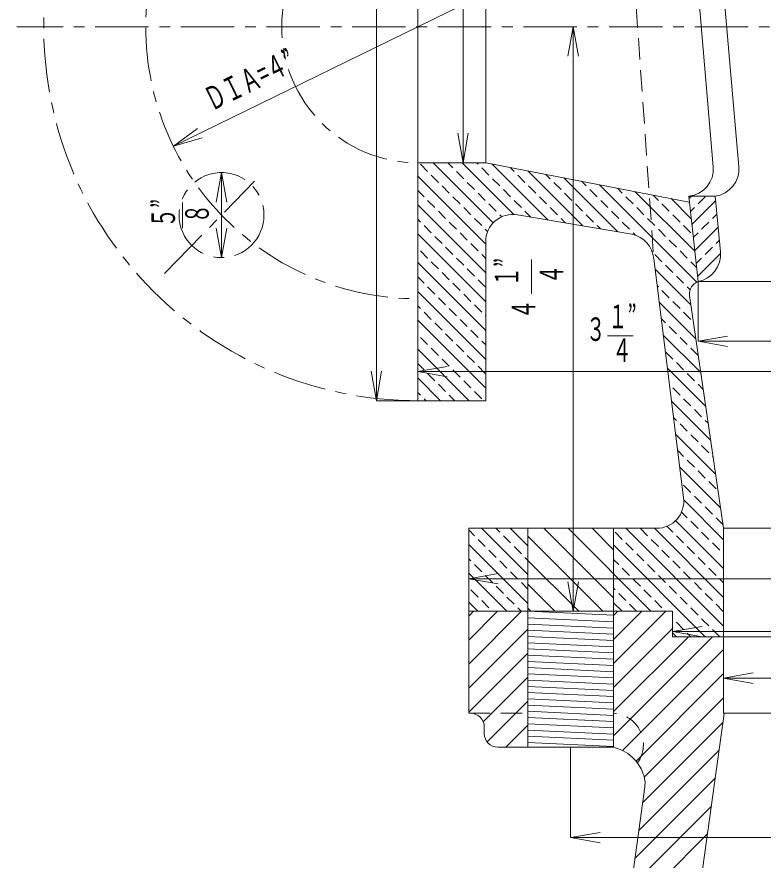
# Model space of a CAD drawing. Units: millimetres, scale not verified. Extents: x -574 to 574, y -406 to 12973.
# Drawn here: x -330.6 to -191.2, y -24.4 to 133.1 of the extents above; entities that cross this region are included whole.
import ezdxf
from ezdxf.enums import TextEntityAlignment as Align

# ---------------------------------------------------------------- set-up
doc = ezdxf.new("R2010")
doc.units = ezdxf.units.MM
doc.header["$LTSCALE"] = 2
doc.linetypes.add('CHAIN1', pattern=[8, 5, -1, 1, -1])
doc.linetypes.add('DASHED2', pattern=[3, 2, -1])
for name, color, linetype, lineweight in [('0-0_0', 3, 'Continuous', 18), ('0-1_芯', 4, 'CHAIN1', 18), ('0-2_寸法', 2, 'Continuous', 18)]:
    doc.layers.add(name, color=color, linetype=linetype, lineweight=lineweight)
doc.styles.add('ＭＳ ゴシック', font='')
doc.styles.get('ＭＳ ゴシック').set_extended_font_data('MS Gothic')

msp = doc.modelspace()

# ---------------------------------------------------------------- linework, layer by layer
at = {"layer": '0-0_0'}
for p, q in [((-255.771, 201.057), (-255.771, 61.357)), ((-200.466, 159.401), (-195.77, 105.065)), ((-205.199, 158.864), (-200.55, 105.065)), ((-243.071, 156.607), (-243.071, 105.807)), ((-255.771, 105.807), (-243.071, 105.807)), ((-241.652, 94.597), (-252.861, 105.807)), ((-249.2, 104.839), (-250.167, 105.807)), ((-237.818, 96.152), (-247.473, 105.807)), ((-244.485, 105.513), (-244.779, 105.807)), ((-243.071, 105.807), (-205.039, 98.451)), ((-231.382, 95.104), (-241.848, 105.57)), ((-253.914, 104.166), (-255.261, 105.513)), ((-247.179, 102.819), (-248.526, 104.166)), ((-242.464, 103.492), (-243.811, 104.839)), ((-237.75, 104.166), (-238.508, 104.924)), ((-224.89, 94), (-235.168, 104.278)), ((-243.071, 90.628), (-255.771, 103.328)), ((-251.894, 102.145), (-253.241, 103.492)), ((-240.444, 101.472), (-241.791, 102.819)), ((-235.729, 102.145), (-237.076, 103.492)), ((-231.014, 102.819), (-231.828, 103.632)), ((-218.397, 92.896), (-228.488, 102.986)), ((-249.873, 100.125), (-251.22, 101.472)), ((-245.158, 100.798), (-246.505, 102.145)), ((-233.709, 100.125), (-235.056, 101.472)), ((-228.994, 100.798), (-230.341, 102.145)), ((-224.279, 101.472), (-225.148, 102.34)), ((-203.637, 83.523), (-221.808, 101.694)), ((-217.544, 100.125), (-218.468, 101.048)), ((-254.588, 99.451), (-255.771, 100.634)), ((-247.852, 98.104), (-249.2, 99.451)), ((-243.138, 98.778), (-244.485, 100.125)), ((-238.423, 99.451), (-239.77, 100.798)), ((-231.688, 98.104), (-233.035, 99.451)), ((-226.973, 98.778), (-228.32, 100.125)), ((-222.259, 99.451), (-223.606, 100.798)), ((-215.524, 98.104), (-216.871, 99.451)), ((-204.008, 89.283), (-215.127, 100.402)), ((-210.809, 98.778), (-211.787, 99.756)), ((-205.144, 99.548), (-203.383, 83.634)), ((-205.144, 99.548), (-200.22, 99.548)), ((-205.095, 99.104), (-204.651, 99.548)), ((-203.4, 98.104), (-202.053, 99.451)), ((-200.22, 99.548), (-199.226, 89.145)), ((-243.071, 85.24), (-255.771, 97.94)), ((-252.567, 97.431), (-253.914, 98.778)), ((-241.117, 96.757), (-242.464, 98.104)), ((-236.403, 97.431), (-237.75, 98.778)), ((-224.953, 96.757), (-226.3, 98.104)), ((-220.238, 97.431), (-221.585, 98.778)), ((-208.788, 96.757), (-210.135, 98.104)), ((-204.678, 95.341), (-208.447, 99.11)), ((-205.014, 98.371), (-205.107, 98.464)), ((-204.558, 94.252), (-200.137, 98.673)), ((-250.547, 95.41), (-251.894, 96.757)), ((-245.832, 96.084), (-247.179, 97.431)), ((-240.07, 95.71), (-240.444, 96.084)), ((-237.139, 96.083), (-215.771, 92.449)), ((-234.628, 95.656), (-235.729, 96.757)), ((-229.667, 96.084), (-231.014, 97.431)), ((-222.932, 94.737), (-224.279, 96.084)), ((-218.218, 95.41), (-219.565, 96.757)), ((-213.503, 96.084), (-214.85, 97.431)), ((-206.768, 94.737), (-208.115, 96.084)), ((-204.826, 96.678), (-204.074, 97.431)), ((-200.706, 95.41), (-199.902, 96.214)), ((-255.261, 94.737), (-255.771, 95.246)), ((-248.526, 93.39), (-249.873, 94.737)), ((-243.811, 94.063), (-245.158, 95.41)), ((-228.136, 94.552), (-228.994, 95.41)), ((-216.197, 93.39), (-217.544, 94.737)), ((-211.482, 94.063), (-212.829, 95.41)), ((-202.727, 93.39), (-201.38, 94.737)), ((-253.241, 92.716), (-254.588, 94.063)), ((-242.708, 92.96), (-243.138, 93.39)), ((-221.643, 93.448), (-222.259, 94.063)), ((-209.462, 92.042), (-210.809, 93.39)), ((-204.747, 92.716), (-206.094, 94.063)), ((-204.021, 89.401), (-199.667, 93.755)), ((-243.071, 79.852), (-255.771, 92.552)), ((-251.22, 90.695), (-252.567, 92.042)), ((-246.505, 91.369), (-247.852, 92.716)), ((-243.071, 91.569), (-243.071, 61.357)), ((-215.067, 92.259), (-215.524, 92.716)), ((-207.441, 90.022), (-208.788, 91.369)), ((-204.29, 91.827), (-203.4, 92.716)), ((-249.2, 88.675), (-250.547, 90.022)), ((-244.485, 89.348), (-245.832, 90.695)), ((-202.053, 88.675), (-200.706, 90.022)), ((-200.033, 90.695), (-199.432, 91.296)), ((-253.914, 88.001), (-255.261, 89.348)), ((-243.071, 87.934), (-243.811, 88.675)), ((-210.135, 87.328), (-211.482, 88.675)), ((-205.421, 88.001), (-206.768, 89.348)), ((-203.485, 84.549), (-199.207, 88.827)), ((-243.071, 74.464), (-255.771, 87.164)), ((-251.894, 85.981), (-253.241, 87.328)), ((-247.179, 86.654), (-248.526, 88.001)), ((-211.674, 87.892), (-206.093, 43.24)), ((-208.115, 85.307), (-209.462, 86.654)), ((-203.673, 86.254), (-204.747, 87.328)), ((-203.753, 86.975), (-202.727, 88.001)), ((-249.873, 83.96), (-251.22, 85.307)), ((-245.158, 84.634), (-246.505, 85.981)), ((-204.763, 79.262), (-211.429, 85.927)), ((-254.588, 83.287), (-255.771, 84.47)), ((-243.138, 82.613), (-244.485, 83.96)), ((-206.094, 83.287), (-207.441, 84.634)), ((-203.383, 83.634), (-143.058, 83.634)), ((-252.567, 81.266), (-253.914, 82.613)), ((-247.852, 81.94), (-249.2, 83.287)), ((-210.809, 82.613), (-211.044, 82.848)), ((-208.788, 80.593), (-210.135, 81.94)), ((-204.894, 82.087), (-205.421, 82.613)), ((-243.071, 69.076), (-255.771, 81.776)), ((-250.547, 79.246), (-251.894, 80.593)), ((-245.832, 79.919), (-247.179, 81.266)), ((-205.025, 81.04), (-198.621, 37.53)), ((-255.261, 78.572), (-255.771, 79.082)), ((-243.811, 77.899), (-245.158, 79.246)), ((-203.833, 72.944), (-210.659, 79.769)), ((-206.768, 78.572), (-208.115, 79.919)), ((-253.241, 76.552), (-254.588, 77.899)), ((-248.526, 77.225), (-249.873, 78.572)), ((-243.071, 77.158), (-243.138, 77.225)), ((-204.747, 76.552), (-206.094, 77.899)), ((-243.071, 63.688), (-255.771, 76.388)), ((-251.22, 74.531), (-252.567, 75.878)), ((-246.505, 75.205), (-247.852, 76.552)), ((-209.462, 75.878), (-210.274, 76.69)), ((-244.485, 73.184), (-245.832, 74.531)), ((-207.441, 73.857), (-208.788, 75.205)), ((-253.914, 71.837), (-255.261, 73.184)), ((-249.2, 72.51), (-250.547, 73.857)), ((-243.071, 71.77), (-243.811, 72.51)), ((-202.903, 66.625), (-209.889, 73.611)), ((-205.421, 71.837), (-206.768, 73.184)), ((-246.128, 61.357), (-255.771, 70.999)), ((-251.894, 69.816), (-253.241, 71.163)), ((-247.179, 70.49), (-248.526, 71.837)), ((-203.4, 69.816), (-204.747, 71.163)), ((-245.158, 68.469), (-246.505, 69.816)), ((-208.115, 69.143), (-209.462, 70.49)), ((-254.588, 67.122), (-255.771, 68.305)), ((-249.873, 67.796), (-251.22, 69.143)), ((-243.138, 66.449), (-244.485, 67.796)), ((-206.094, 67.122), (-207.441, 68.469)), ((-252.567, 65.102), (-253.914, 66.449)), ((-247.852, 65.775), (-249.2, 67.122)), ((-201.973, 60.307), (-209.119, 67.453)), ((-204.074, 65.102), (-205.421, 66.449)), ((-251.516, 61.357), (-255.771, 65.611)), ((-245.832, 63.755), (-247.179, 65.102)), ((-250.547, 63.081), (-251.894, 64.428)), ((-243.811, 61.734), (-245.158, 63.081)), ((-206.768, 62.408), (-208.115, 63.755)), ((-202.438, 63.466), (-203.4, 64.428)), ((-255.261, 62.408), (-255.771, 62.917)), ((-254.21, 61.357), (-254.588, 61.734)), ((-248.822, 61.357), (-249.873, 62.408)), ((-204.747, 60.387), (-206.094, 61.734)), ((-255.771, 61.357), (-243.071, 61.357)), ((-201.043, 53.989), (-208.35, 61.295)), ((-202.727, 58.367), (-204.074, 59.714)), ((-207.441, 57.693), (-207.965, 58.216)), ((-205.421, 55.672), (-206.768, 57.019)), ((-201.508, 57.148), (-202.053, 57.693)), ((-200.113, 47.671), (-207.58, 55.137)), ((-203.4, 53.652), (-204.747, 54.999)), ((-206.094, 50.958), (-207.195, 52.058)), ((-201.38, 51.631), (-202.727, 52.978)), ((-200.578, 50.83), (-200.706, 50.958)), ((-199.183, 41.353), (-206.81, 48.979)), ((-204.074, 48.937), (-205.421, 50.284)), ((-202.053, 46.917), (-203.4, 48.264)), ((-200.033, 44.896), (-201.38, 46.243)), ((-204.747, 44.223), (-206.094, 45.57)), ((-198.621, 35.402), (-206.059, 42.84)), ((-202.727, 42.202), (-204.074, 43.549)), ((-200.706, 40.182), (-202.053, 41.529)), ((-205.421, 39.508), (-206.481, 40.569)), ((-198.718, 38.194), (-200.033, 39.508)), ((-208.115, 36.814), (-209.209, 37.908)), ((-198.621, 30.014), (-207.583, 38.976)), ((-203.4, 37.487), (-204.747, 38.834)), ((-211.133, 37.53), (-246.246, 37.53)), ((-246.246, 37.53), (-246.246, 2.986)), ((-245.158, 36.14), (-246.246, 37.228)), ((-235.205, 28.881), (-243.854, 37.53)), ((-240.444, 36.814), (-241.16, 37.53)), ((-235.205, 34.269), (-238.466, 37.53)), ((-235.729, 37.487), (-235.772, 37.53)), ((-235.205, 37.53), (-235.205, -3.364)), ((-219.187, 24.537), (-232.179, 37.53)), ((-212.195, 22.036), (-227.689, 37.53)), ((-219.187, 33.518), (-223.199, 37.53)), ((-219.187, 37.53), (-219.187, -3.364)), ((-217.544, 35.467), (-218.891, 36.814)), ((-198.621, 19.238), (-216.913, 37.53)), ((-212.829, 36.14), (-214.177, 37.487)), ((-198.621, 24.626), (-211.525, 37.53)), ((-201.38, 35.467), (-202.727, 36.814)), ((-198.621, 37.53), (-198.621, 2.986)), ((-198.621, 37.53), (-147.821, 37.53)), ((-243.138, 34.12), (-244.485, 35.467)), ((-238.423, 34.793), (-239.77, 36.14)), ((-221.176, 22.036), (-235.205, 36.065)), ((-215.524, 33.446), (-216.871, 34.793)), ((-210.809, 34.12), (-212.156, 35.467)), ((-206.094, 34.793), (-207.441, 36.14)), ((-199.359, 33.446), (-200.706, 34.793)), ((-235.205, 23.493), (-246.246, 34.534)), ((-241.117, 32.099), (-242.464, 33.446)), ((-236.403, 32.773), (-237.75, 34.12)), ((-202.045, 17.273), (-219.187, 34.416)), ((-208.788, 32.099), (-210.135, 33.446)), ((-204.074, 32.773), (-205.421, 34.12)), ((-245.832, 31.426), (-246.246, 31.84)), ((-225.666, 22.036), (-235.729, 32.099)), ((-218.218, 30.752), (-219.187, 31.721)), ((-213.503, 31.426), (-214.85, 32.773)), ((-202.053, 30.752), (-203.4, 32.099)), ((-198.621, 32.708), (-198.686, 32.773)), ((-243.811, 29.405), (-245.158, 30.752)), ((-239.097, 30.079), (-240.444, 31.426)), ((-216.197, 28.732), (-217.544, 30.079)), ((-211.482, 29.405), (-212.829, 30.752)), ((-206.768, 30.079), (-208.115, 31.426)), ((-200.033, 28.732), (-201.38, 30.079)), ((-239.136, 22.036), (-246.246, 29.146)), ((-241.791, 27.385), (-243.138, 28.732)), ((-237.076, 28.058), (-238.423, 29.405)), ((-209.462, 27.385), (-210.809, 28.732)), ((-204.747, 28.058), (-206.094, 29.405)), ((-235.205, 26.187), (-236.403, 27.385)), ((-230.156, 22.036), (-235.205, 27.085)), ((-214.177, 26.711), (-215.524, 28.058)), ((-202.727, 26.038), (-204.074, 27.385)), ((-198.621, 27.32), (-199.359, 28.058)), ((-244.485, 24.691), (-245.832, 26.038)), ((-239.77, 25.364), (-241.117, 26.711)), ((-218.891, 26.038), (-219.187, 26.333)), ((-216.871, 24.017), (-218.218, 25.364)), ((-212.156, 24.691), (-213.503, 26.038)), ((-207.441, 25.364), (-208.788, 26.711)), ((-200.706, 24.017), (-202.053, 25.364)), ((-244.524, 22.036), (-246.246, 23.757)), ((-242.464, 22.67), (-243.811, 24.017)), ((-237.75, 23.344), (-239.097, 24.691)), ((-217.584, 22.036), (-219.187, 23.639)), ((-210.135, 22.67), (-211.482, 24.017)), ((-205.421, 23.344), (-206.768, 24.691)), ((-236.442, 22.036), (-237.076, 22.67)), ((-234.646, 22.036), (-235.205, 22.595)), ((-214.889, 22.036), (-216.197, 23.344)), ((-203.4, 21.323), (-204.747, 22.67)), ((-198.686, 21.996), (-200.033, 23.344)), ((-246.246, 22.036), (-208.146, 22.036)), ((-246.246, 12.153), (-236.363, 22.036)), ((-246.246, 16.644), (-240.853, 22.036)), ((-246.246, 21.134), (-245.344, 22.036)), ((-235.205, 22.036), (-219.187, 21.281)), ((-235.205, 20.821), (-219.187, 20.066)), ((-219.187, 12.272), (-209.422, 22.036)), ((-219.187, 16.762), (-213.913, 22.036)), ((-219.187, 21.252), (-218.403, 22.036)), ((-208.146, 22.036), (-208.146, 17.273)), ((-208.115, 20.649), (-208.146, 20.68)), ((-201.38, 19.302), (-202.727, 20.649)), ((-235.205, 19.656), (-219.187, 18.901)), ((-206.094, 18.629), (-207.441, 19.976)), ((-246.246, 7.663), (-235.205, 18.704)), ((-235.205, 18.491), (-219.187, 17.737)), ((-235.205, 17.327), (-219.187, 16.572)), ((-219.187, 7.781), (-208.146, 18.822)), ((-207.433, 17.273), (-208.146, 17.986)), ((-204.739, 17.273), (-205.421, 17.955)), ((-199.359, 17.282), (-200.706, 18.629)), ((-235.205, 16.162), (-219.187, 15.407)), ((-219.187, -1.199), (-200.715, 17.273)), ((-219.187, 3.291), (-205.205, 17.273)), ((-208.146, 17.273), (-138.296, 17.273)), ((-246.246, 3.173), (-235.205, 14.214)), ((-235.205, 14.998), (-219.187, 14.243)), ((-217.488, -3.99), (-198.621, 14.877)), ((-235.205, 13.833), (-219.187, 13.078)), ((-235.205, 12.669), (-219.187, 11.914)), ((-235.205, 11.504), (-219.187, 10.749)), ((-243.519, 1.41), (-235.205, 9.724)), ((-235.205, 10.339), (-219.187, 9.585)), ((-214.98, -5.972), (-198.621, 10.387)), ((-235.205, 9.175), (-219.187, 8.42)), ((-235.205, 8.01), (-219.187, 7.255)), ((-235.205, 6.846), (-219.187, 6.091)), ((-242.806, -2.367), (-235.205, 5.234)), ((-235.205, 5.681), (-219.187, 4.926)), ((-213.432, -8.914), (-198.621, 5.897)), ((-235.205, 4.516), (-219.187, 3.762)), ((-235.205, 3.352), (-219.187, 2.597)), ((-245.869, 2.986), (-246.246, 2.986)), ((-235.205, 2.187), (-219.187, 1.432)), ((-198.5, 2.969), (-227.156, -203.428)), ((-198.621, 2.986), (-147.821, 2.986)), ((-243.329, -0.824), (-243.329, 0.446)), ((-239.313, -3.364), (-235.205, 0.744)), ((-235.205, 1.023), (-219.187, 0.268)), ((-213.75, -13.723), (-198.732, 1.296)), ((-235.205, -0.142), (-219.187, -0.897)), ((-235.205, -1.306), (-219.187, -2.061)), ((-235.205, -2.471), (-219.187, -3.226)), ((-219.187, -3.364), (-240.789, -3.364)), ((-214.47, -18.933), (-199.456, -3.918)), ((-215.19, -24.142), (-200.18, -9.132)), ((-213.343, -10.779), (-232.21, -147.327)), ((-215.91, -29.352), (-200.904, -14.347)), ((-216.629, -34.562), (-201.628, -19.561))]:
    msp.add_line(p, q, dxfattribs=at)
at = {"layer": '0-0_0', "color": 1, "linetype": 'DASHED2'}
for p, q in [((-217.46, 170.982), (-211.674, 87.892)), ((-246.246, 2.986), (-235.205, 2.986))]:
    msp.add_line(p, q, dxfattribs=at)
at = {"layer": '0-0_0'}
for centre, radius, start, end in [((-205.652, 104.642), 5.119, 275.69154, 4.74779), ((-200.904, 104.653), 5.15, 277.6226, 4.59638), ((-237.991, 91.075), 5.08, 80.34746, 180), ((-216.736, 87.461), 5.08, 4.85592, 79.04306), ((-204.336, 88.676), 5.131, 280.69721, 5.24678), ((-202.494, 81.255), 2.54, 110.48906, 184.85592), ((-211.133, 42.61), 5.08, 270, 7.12564), ((-245.869, 0.446), 2.54, 0, 90), ((-240.789, -0.824), 2.54, 180, 270), ((-221.068, -11.094), 7.956, 20.56725, 76.32375), ((-218.376, -10.084), 5.08, 352.1333, 20.56725)]:
    msp.add_arc(centre, radius, start, end, dxfattribs=at)
at = {"layer": '0-0_0', "color": 1, "linetype": 'DASHED2'}
msp.add_arc((-219.474, -2.87), 5.863, 324.19515, 87.19222, dxfattribs=at)
at = {"layer": '0-1_芯'}
for p, q in [((45.973, 131.207), (-330.649, 131.207)), ((-303.06, 85.13), (-286.251, 102.348))]:
    msp.add_line(p, q, dxfattribs=at)
msp.add_circle((-292.42, 96.029), 7.938, dxfattribs=at)
for radius in [69.85, 50.8, 25.4]:
    msp.add_arc((-255.771, 131.207), radius, 90, 270, dxfattribs=at)
at = {"layer": '0-2_寸法'}
for p, q in [((-263.484, 201.057), (-263.484, 61.357)), ((-247.298, 156.607), (-247.298, 105.807)), ((-210.141, 153.534), (-301.401, 108.879)), ((-226.721, 131.207), (-227.693, 125.692)), ((-226.721, 131.207), (-225.748, 125.692)), ((-226.721, 131.207), (-226.721, 22.036)), ((-301.401, 108.879), (-296.875, 112.176)), ((-301.401, 108.879), (-296.02, 110.429)), ((-247.298, 105.807), (-248.271, 111.321)), ((-247.298, 105.807), (-246.326, 111.321)), ((-292.42, 103.966), (-293.392, 98.451)), ((-292.42, 103.966), (-292.42, 88.091)), ((-292.42, 103.966), (-291.448, 98.451)), ((-299.689, 93.594), (-299.689, 98.403)), ((-292.42, 88.091), (-293.392, 93.606)), ((-292.42, 88.091), (-291.448, 93.606)), ((-234.531, 81.323), (-234.531, 87.735)), ((-203.383, 83.634), (-203.383, 72.466)), ((-220.315, 73.485), (-215.506, 73.485)), ((-203.383, 72.466), (-197.868, 73.438)), ((-203.383, 72.466), (-197.868, 71.493)), ((-255.771, 66.796), (-250.256, 67.768)), ((-263.484, 61.357), (-262.512, 66.871)), ((-173.221, 66.796), (-255.771, 66.796)), ((-255.771, 66.796), (-250.256, 65.823)), ((-246.246, 28.11), (-240.731, 29.082)), ((-246.246, 28.11), (-240.731, 27.137)), ((-226.721, 22.036), (-227.693, 27.551)), ((-226.721, 22.036), (-225.748, 27.551)), ((-208.146, 18.234), (-202.631, 19.206)), ((-208.146, 18.234), (-202.631, 17.261)), ((-198.621, 9.546), (-193.106, 10.519)), ((-198.621, 9.546), (-193.106, 8.574)), ((-198.621, 9.546), (-147.821, 9.546)), ((-227.196, -20.232), (-221.681, -21.205))]:
    msp.add_line(p, q, dxfattribs=at)
for points in [[(-203.383, 72.466), (-142.895, 72.466), (-148.41, 71.493)], [(-249.421, 61.357), (-263.484, 61.357), (-264.457, 66.871)], [(-246.246, 28.11), (-100.196, 28.11), (-105.711, 27.137)], [(-208.146, 18.234), (-138.296, 18.234), (-141.053, 17.747)], [(-227.196, -3.364), (-227.196, -20.232), (-221.681, -19.26)], [(-227.196, -20.232), (-119.246, -20.232), (-124.761, -21.205)]]:
    msp.add_lwpolyline(points, dxfattribs=at)

# ---------------------------------------------------------------- texts
at = {"layer": '0-2_寸法', "style": 'ＭＳ ゴシック', "width": 0.6}
for s, rotation, p in [('ＤＩＡ=４”', 26.073, (-293.637, 114.222)), ('５”', 90, (-299.782, 93.723)), ('８', 90, (-293.479, 94.509)), ('１”', 90, (-235.655, 82.695)), ('４', 90, (-227.251, 83.142)), ('４', 90, (-232.488, 76.61))]:
    msp.add_text(s, height=4.399, rotation=rotation, dxfattribs=at).set_placement(p, align=Align.BOTTOM_LEFT)
for s, p in [('１”', (-220.186, 73.578)), ('３', (-224.3, 71.202)), ('４', (-219.401, 67.275))]:
    msp.add_text(s, height=4.399, dxfattribs=at).set_placement(p, align=Align.BOTTOM_LEFT)

doc.saveas('drawing.dxf')
